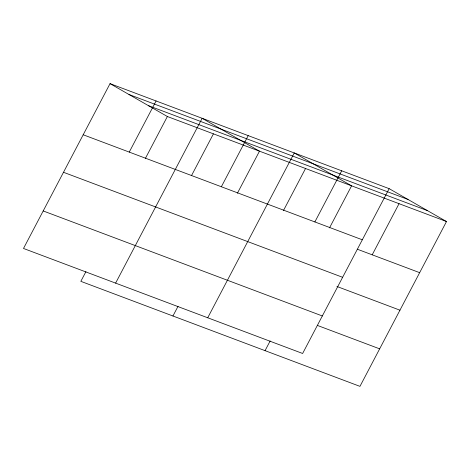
<?xml version="1.0" encoding="UTF-8"?>
<svg xmlns="http://www.w3.org/2000/svg" width="470" height="470" viewBox="0 0 470 470"><rect width="100%" height="100%" fill="white"/><g stroke="black" fill="none" stroke-linecap="round" stroke-linejoin="round"><path stroke-width="0.7" d="M389.166 188.658L110.039 83.637L23.5 248.466L302.627 353.481L389.166 188.658L446.5 221.535L359.961 386.363L80.834 281.342L85.934 271.642M129.25 152.098L156.093 100.962M145.289 158.59L167.373 116.519L446.5 221.535M115.614 283.122L202.147 118.293L259.487 151.175L237.397 193.241M191.684 175.269L213.427 133.844M221.358 186.755L248.207 135.619M172.948 315.999L178.042 306.299M207.722 317.779L294.261 152.95L351.595 185.826L329.511 227.897M283.451 210.572L305.541 168.501M314.865 221.934L341.714 170.804M265.062 350.655L270.156 340.956M372.205 254.816L399.048 203.68M128.956 94.488L408.083 199.503M148.45 105.668L427.577 210.683M83.19 134.767L362.317 239.788M357.288 249.206L419.657 272.665M63.491 172.29L342.618 277.306M336.914 286.465L399.958 310.188M43.199 210.942L322.326 315.963M317.297 325.381L379.66 348.846M110.039 83.637L167.373 116.519"/></g></svg>
